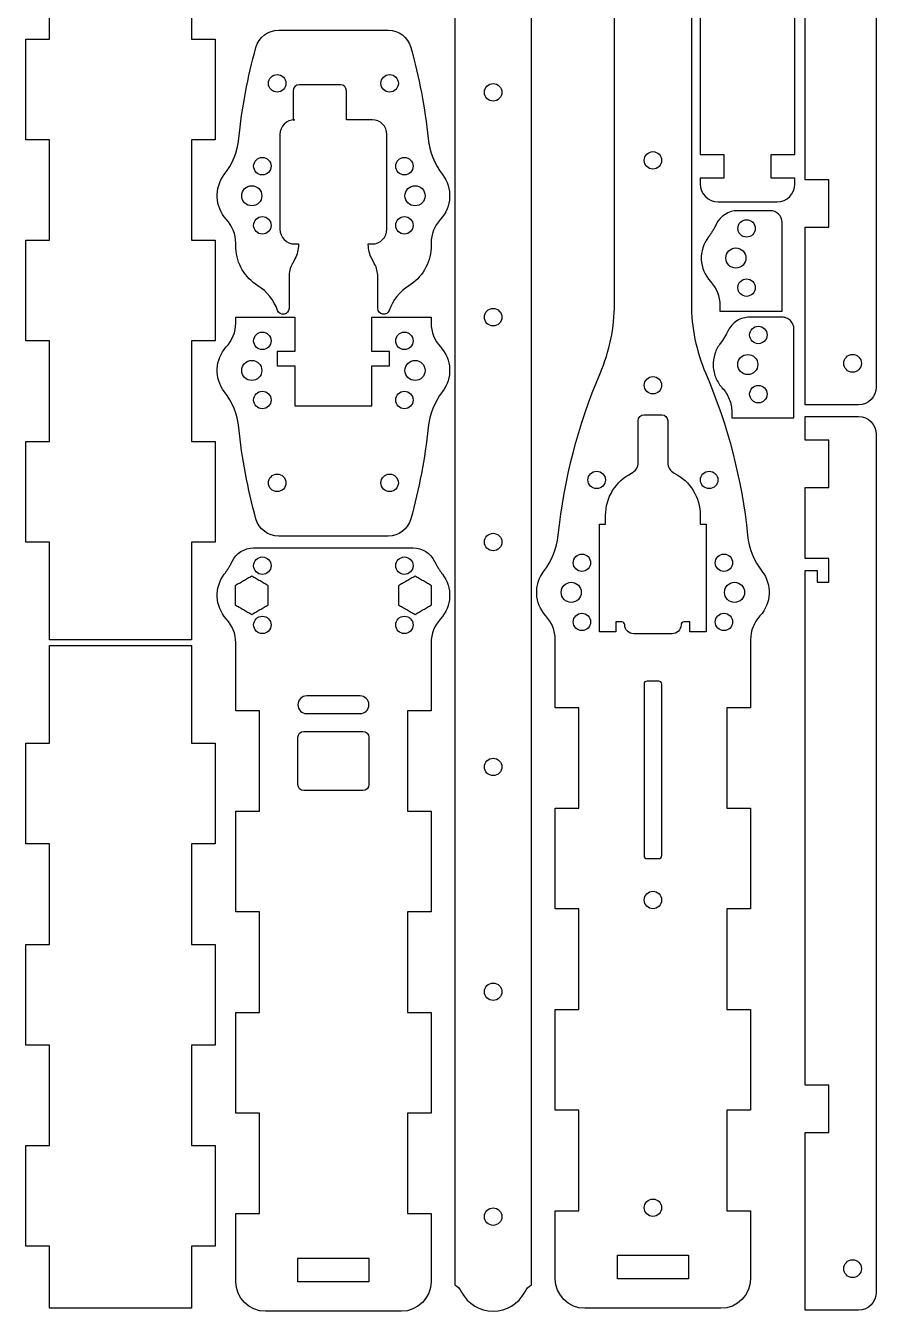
# Model space of a CAD drawing. Header units: millimetres. Extents: x 0 to 150, y -401 to 0.
# Drawn here: x 5.5 to 149.3, y -400.6 to -183.3 of the extents above; entities that cross this region are included whole.
import ezdxf

# ---------------------------------------------------------------- set-up
doc = ezdxf.new("R2010")
doc.units = ezdxf.units.MM
for name, color, linetype in [('path8850', 7, 'CONTINUOUS'), ('path8882', 7, 'CONTINUOUS'), ('path8886', 7, 'CONTINUOUS'), ('path8890', 7, 'CONTINUOUS'), ('path8894', 7, 'CONTINUOUS'), ('path8902', 7, 'CONTINUOUS'), ('path8914', 7, 'CONTINUOUS'), ('path8926', 7, 'CONTINUOUS'), ('path8930', 7, 'CONTINUOUS'), ('path8934', 7, 'CONTINUOUS'), ('path8938', 7, 'CONTINUOUS'), ('path8942', 7, 'CONTINUOUS'), ('path8946', 7, 'CONTINUOUS'), ('path8950', 7, 'CONTINUOUS'), ('path8954', 7, 'CONTINUOUS'), ('path8962', 7, 'CONTINUOUS'), ('path8970', 7, 'CONTINUOUS'), ('path8974', 7, 'CONTINUOUS'), ('path8982', 7, 'CONTINUOUS'), ('path8990', 7, 'CONTINUOUS'), ('path8994', 7, 'CONTINUOUS'), ('path9002', 7, 'CONTINUOUS'), ('path9006', 7, 'CONTINUOUS'), ('path9082', 7, 'CONTINUOUS'), ('path9086', 7, 'CONTINUOUS'), ('path9090', 7, 'CONTINUOUS'), ('path9094', 7, 'CONTINUOUS'), ('path9098', 7, 'CONTINUOUS'), ('path9102', 7, 'CONTINUOUS'), ('path9106', 7, 'CONTINUOUS'), ('path9110', 7, 'CONTINUOUS'), ('path9114', 7, 'CONTINUOUS'), ('path9150', 7, 'CONTINUOUS'), ('path9154', 7, 'CONTINUOUS'), ('path9158', 7, 'CONTINUOUS'), ('path9162', 7, 'CONTINUOUS'), ('path9166', 7, 'CONTINUOUS'), ('path9170', 7, 'CONTINUOUS'), ('path9174', 7, 'CONTINUOUS'), ('path9178', 7, 'CONTINUOUS'), ('path9210', 7, 'CONTINUOUS'), ('path9214', 7, 'CONTINUOUS'), ('path9218', 7, 'CONTINUOUS'), ('path9222', 7, 'CONTINUOUS'), ('path9226', 7, 'CONTINUOUS'), ('path9230', 7, 'CONTINUOUS'), ('path9234', 7, 'CONTINUOUS'), ('path9238', 7, 'CONTINUOUS'), ('path9242', 7, 'CONTINUOUS'), ('path9246', 7, 'CONTINUOUS'), ('path9250', 7, 'CONTINUOUS'), ('path9254', 7, 'CONTINUOUS'), ('path9262', 7, 'CONTINUOUS'), ('path9266', 7, 'CONTINUOUS'), ('path9270', 7, 'CONTINUOUS'), ('path9274', 7, 'CONTINUOUS'), ('path9278', 7, 'CONTINUOUS'), ('path9282', 7, 'CONTINUOUS'), ('path9286', 7, 'CONTINUOUS'), ('path9290', 7, 'CONTINUOUS'), ('path9294', 7, 'CONTINUOUS'), ('path9318', 7, 'CONTINUOUS'), ('path9322', 7, 'CONTINUOUS'), ('path9326', 7, 'CONTINUOUS'), ('path9330', 7, 'CONTINUOUS'), ('path9334', 7, 'CONTINUOUS')]:
    doc.layers.add(name, color=color, linetype=linetype)

msp = doc.modelspace()

# ---------------------------------------------------------------- linework, layer by layer
at = {"layer": 'path8850'}
for points, degree in [([(78.0141, -170.35), (78.0141, -396.075)], 1), ([(91.0141, -396.075), (91.0141, -170.35)], 1), ([(78.0141, -396.075), (78.5123, -396.363), (78.9172, -396.787), (79.1808, -397.299)], 3), ([(79.1808, -397.299), (80.2098, -399.295), (82.2679, -400.55), (84.5141, -400.55)], 3), ([(84.5141, -400.55), (86.7603, -400.55), (88.8184, -399.295), (89.8474, -397.299)], 3), ([(89.8474, -397.299), (90.111, -396.787), (90.5159, -396.363), (91.0141, -396.075)], 3)]:
    msp.add_open_spline(points, degree=degree, dxfattribs=at)
at = {"layer": 'path8882'}
for points in [[(83.0391, -308.55), (83.0391, -307.735), (83.6995, -307.075), (84.5141, -307.075)], [(84.5141, -307.075), (85.3287, -307.075), (85.9891, -307.735), (85.9891, -308.55)], [(84.5141, -310.025), (83.6995, -310.025), (83.0391, -309.365), (83.0391, -308.55)], [(85.9891, -308.55), (85.9891, -309.365), (85.3287, -310.025), (84.5141, -310.025)]]:
    msp.add_open_spline(points, degree=3, dxfattribs=at)
at = {"layer": 'path8886'}
for points in [[(83.0391, -194.55), (83.0391, -193.735), (83.6995, -193.075), (84.5141, -193.075)], [(84.5141, -193.075), (85.3287, -193.075), (85.9891, -193.735), (85.9891, -194.55)], [(84.5141, -196.025), (83.6995, -196.025), (83.0391, -195.365), (83.0391, -194.55)], [(85.9891, -194.55), (85.9891, -195.365), (85.3287, -196.025), (84.5141, -196.025)]]:
    msp.add_open_spline(points, degree=3, dxfattribs=at)
at = {"layer": 'path8890'}
for points in [[(83.0391, -232.55), (83.0391, -231.735), (83.6995, -231.075), (84.5141, -231.075)], [(84.5141, -231.075), (85.3287, -231.075), (85.9891, -231.735), (85.9891, -232.55)], [(84.5141, -234.025), (83.6995, -234.025), (83.0391, -233.365), (83.0391, -232.55)], [(85.9891, -232.55), (85.9891, -233.365), (85.3287, -234.025), (84.5141, -234.025)]]:
    msp.add_open_spline(points, degree=3, dxfattribs=at)
at = {"layer": 'path8894'}
for points in [[(83.0391, -270.55), (83.0391, -269.735), (83.6995, -269.075), (84.5141, -269.075)], [(84.5141, -269.075), (85.3287, -269.075), (85.9891, -269.735), (85.9891, -270.55)], [(84.5141, -272.025), (83.6995, -272.025), (83.0391, -271.365), (83.0391, -270.55)], [(85.9891, -270.55), (85.9891, -271.365), (85.3287, -272.025), (84.5141, -272.025)]]:
    msp.add_open_spline(points, degree=3, dxfattribs=at)
at = {"layer": 'path8902'}
for points in [[(83.0391, -384.55), (83.0391, -383.735), (83.6995, -383.075), (84.5141, -383.075)], [(84.5141, -386.025), (83.6995, -386.025), (83.0391, -385.365), (83.0391, -384.55)], [(84.5141, -383.075), (85.3287, -383.075), (85.9891, -383.735), (85.9891, -384.55)], [(85.9891, -384.55), (85.9891, -385.365), (85.3287, -386.025), (84.5141, -386.025)]]:
    msp.add_open_spline(points, degree=3, dxfattribs=at)
at = {"layer": 'path8914'}
for points in [[(83.0391, -346.55), (83.0391, -345.735), (83.6995, -345.075), (84.5141, -345.075)], [(84.5141, -345.075), (85.3287, -345.075), (85.9891, -345.735), (85.9891, -346.55)], [(84.5141, -348.025), (83.6995, -348.025), (83.0391, -347.365), (83.0391, -346.55)], [(85.9891, -346.55), (85.9891, -347.365), (85.3287, -348.025), (84.5141, -348.025)]]:
    msp.add_open_spline(points, degree=3, dxfattribs=at)
at = {"layer": 'path8926'}
for points, degree in [([(105.014, -230.25), (105.014, -34.49)], 1), ([(118.014, -34.49), (118.014, -230.25)], 1), ([(102.596, -242.05), (104.192, -238.321), (105.014, -234.307), (105.014, -230.25)], 3), ([(118.014, -230.25), (118.014, -234.307), (118.837, -238.321), (120.432, -242.05)], 3), ([(95.5117, -269.387), (96.4842, -259.97), (98.8725, -250.754), (102.596, -242.05)], 3), ([(120.432, -242.05), (124.156, -250.754), (126.544, -259.97), (127.517, -269.387)], 3), ([(93.0803, -275.479), (94.4408, -273.714), (95.2828, -271.604), (95.5117, -269.387)], 3), ([(127.517, -269.387), (127.745, -271.604), (128.587, -273.714), (129.948, -275.479)], 3), ([(93.4192, -283.022), (91.4817, -280.927), (91.3385, -277.74), (93.0803, -275.479)], 3), ([(129.948, -275.479), (131.69, -277.74), (131.547, -280.927), (129.609, -283.022)], 3), ([(95.0141, -287.05), (95.0027, -285.556), (94.434, -284.119), (93.4192, -283.022)], 3), ([(129.609, -283.022), (128.594, -284.119), (128.026, -285.556), (128.014, -287.05)], 3), ([(95.0141, -298.55), (95.0141, -287.05)], 1), ([(128.014, -287.05), (128.014, -298.55)], 1), ([(95.2141, -298.55), (95.0141, -298.55)], 1), ([(98.8141, -298.55), (95.2141, -298.55)], 1), ([(99.0141, -298.55), (98.8141, -298.55)], 1), ([(99.0141, -298.75), (99.0141, -298.55)], 1), ([(99.0141, -315.55), (99.0141, -298.75)], 1), ([(124.214, -298.55), (124.014, -298.55)], 1), ([(124.014, -298.55), (124.014, -298.75)], 1), ([(124.014, -298.75), (124.014, -315.55)], 1), ([(127.814, -298.55), (124.214, -298.55)], 1), ([(128.014, -298.55), (127.814, -298.55)], 1), ([(95.0141, -332.55), (95.0141, -315.55)], 1), ([(95.0141, -315.55), (95.2141, -315.55)], 1), ([(95.2141, -315.55), (98.8141, -315.55)], 1), ([(98.8141, -315.55), (99.0141, -315.55)], 1), ([(124.014, -315.55), (124.214, -315.55)], 1), ([(124.214, -315.55), (127.814, -315.55)], 1), ([(127.814, -315.55), (128.014, -315.55)], 1), ([(128.014, -315.55), (128.014, -332.55)], 1), ([(95.2141, -332.55), (95.0141, -332.55)], 1), ([(98.8141, -332.55), (95.2141, -332.55)], 1), ([(99.0141, -332.55), (98.8141, -332.55)], 1), ([(99.0141, -332.75), (99.0141, -332.55)], 1), ([(99.0141, -349.55), (99.0141, -332.75)], 1), ([(124.214, -332.55), (124.014, -332.55)], 1), ([(124.014, -332.55), (124.014, -332.75)], 1), ([(124.014, -332.75), (124.014, -349.55)], 1), ([(127.814, -332.55), (124.214, -332.55)], 1), ([(128.014, -332.55), (127.814, -332.55)], 1), ([(95.0141, -366.55), (95.0141, -349.55)], 1), ([(95.0141, -349.55), (95.2141, -349.55)], 1), ([(95.2141, -349.55), (98.8141, -349.55)], 1), ([(98.8141, -349.55), (99.0141, -349.55)], 1), ([(124.014, -349.55), (124.214, -349.55)], 1), ([(124.214, -349.55), (127.814, -349.55)], 1), ([(127.814, -349.55), (128.014, -349.55)], 1), ([(128.014, -349.55), (128.014, -366.55)], 1), ([(95.2141, -366.55), (95.0141, -366.55)], 1), ([(98.8141, -366.55), (95.2141, -366.55)], 1), ([(99.0141, -366.55), (98.8141, -366.55)], 1), ([(99.0141, -366.75), (99.0141, -366.55)], 1), ([(99.0141, -383.55), (99.0141, -366.75)], 1), ([(124.214, -366.55), (124.014, -366.55)], 1), ([(124.014, -366.55), (124.014, -366.75)], 1), ([(124.014, -366.75), (124.014, -383.55)], 1), ([(127.814, -366.55), (124.214, -366.55)], 1), ([(128.014, -366.55), (127.814, -366.55)], 1), ([(95.0141, -395.05), (95.0141, -383.55)], 1), ([(95.0141, -383.55), (95.2141, -383.55)], 1), ([(95.2141, -383.55), (98.8141, -383.55)], 1), ([(98.8141, -383.55), (99.0141, -383.55)], 1), ([(124.014, -383.55), (124.214, -383.55)], 1), ([(124.214, -383.55), (127.814, -383.55)], 1), ([(127.814, -383.55), (128.014, -383.55)], 1), ([(128.014, -383.55), (128.014, -395.05)], 1), ([(100.014, -400.05), (97.2527, -400.05), (95.0141, -397.811), (95.0141, -395.05)], 3), ([(128.014, -395.05), (128.014, -397.811), (125.776, -400.05), (123.014, -400.05)], 3), ([(123.014, -400.05), (100.014, -400.05)], 1)]:
    msp.add_open_spline(points, degree=degree, dxfattribs=at)
at = {"layer": 'path8930'}
for points, degree in [([(109.014, -250.05), (109.014, -249.498), (109.462, -249.05), (110.014, -249.05)], 3), ([(110.014, -249.05), (113.014, -249.05)], 1), ([(113.014, -249.05), (113.566, -249.05), (114.014, -249.498), (114.014, -250.05)], 3), ([(109.014, -257.12), (109.014, -250.05)], 1), ([(114.014, -250.05), (114.014, -257.12)], 1), ([(107.914, -258.906), (108.589, -258.566), (109.014, -257.875), (109.014, -257.12)], 3), ([(114.014, -257.12), (114.014, -257.875), (114.44, -258.566), (115.114, -258.906)], 3), ([(103.514, -266.05), (103.514, -263.029), (105.216, -260.265), (107.914, -258.906)], 3), ([(115.114, -258.906), (117.812, -260.265), (119.514, -263.029), (119.514, -266.05)], 3), ([(103.514, -267.55), (103.514, -266.05)], 1), ([(119.514, -266.05), (119.514, -267.55)], 1), ([(102.514, -285.75), (102.514, -267.55)], 1), ([(102.514, -267.55), (103.514, -267.55)], 1), ([(119.514, -267.55), (120.514, -267.55)], 1), ([(120.514, -267.55), (120.514, -285.75)], 1), ([(105.264, -284.05), (105.264, -285.75)], 1), ([(106.264, -284.05), (105.264, -284.05)], 1), ([(106.764, -284.55), (106.764, -284.274), (106.54, -284.05), (106.264, -284.05)], 3), ([(108.264, -286.05), (107.436, -286.05), (106.764, -285.378), (106.764, -284.55)], 3), ([(116.264, -284.55), (116.264, -285.378), (115.593, -286.05), (114.764, -286.05)], 3), ([(116.764, -284.05), (116.488, -284.05), (116.264, -284.274), (116.264, -284.55)], 3), ([(117.764, -284.05), (116.764, -284.05)], 1), ([(117.764, -285.75), (117.764, -284.05)], 1), ([(105.264, -285.75), (102.514, -285.75)], 1), ([(114.764, -286.05), (108.264, -286.05)], 1), ([(120.514, -285.75), (117.764, -285.75)], 1)]:
    msp.add_open_spline(points, degree=degree, dxfattribs=at)
at = {"layer": 'path8934'}
for points, degree in [([(110.514, -294.05), (110.238, -294.05), (110.014, -294.274), (110.014, -294.55)], 3), ([(110.014, -294.55), (110.014, -323.55)], 1), ([(112.514, -294.05), (110.514, -294.05)], 1), ([(113.014, -294.55), (113.014, -294.274), (112.79, -294.05), (112.514, -294.05)], 3), ([(113.014, -323.55), (113.014, -294.55)], 1), ([(110.014, -323.55), (110.014, -323.826), (110.238, -324.05), (110.514, -324.05)], 3), ([(112.514, -324.05), (112.79, -324.05), (113.014, -323.826), (113.014, -323.55)], 3), ([(110.514, -324.05), (112.514, -324.05)], 1)]:
    msp.add_open_spline(points, degree=degree, dxfattribs=at)
at = {"layer": 'path8938'}
for points in [[(105.514, -395.05), (105.514, -391.05)], [(105.514, -391.05), (117.514, -391.05)], [(117.514, -391.05), (117.514, -395.05)], [(117.514, -395.05), (105.514, -395.05)]]:
    msp.add_open_spline(points, degree=1, dxfattribs=at)
at = {"layer": 'path8942'}
for points in [[(123.614, -279.05), (123.614, -278.111), (124.375, -277.35), (125.314, -277.35)], [(125.314, -277.35), (126.253, -277.35), (127.014, -278.111), (127.014, -279.05)], [(125.314, -280.75), (124.375, -280.75), (123.614, -279.989), (123.614, -279.05)], [(127.014, -279.05), (127.014, -279.989), (126.253, -280.75), (125.314, -280.75)]]:
    msp.add_open_spline(points, degree=3, dxfattribs=at)
at = {"layer": 'path8946'}
for points in [[(96.0141, -279.05), (96.0141, -278.111), (96.7752, -277.35), (97.7141, -277.35)], [(97.7141, -277.35), (98.653, -277.35), (99.4141, -278.111), (99.4141, -279.05)], [(97.7141, -280.75), (96.7752, -280.75), (96.0141, -279.989), (96.0141, -279.05)], [(99.4141, -279.05), (99.4141, -279.989), (98.653, -280.75), (97.7141, -280.75)]]:
    msp.add_open_spline(points, degree=3, dxfattribs=at)
at = {"layer": 'path8950'}
for points in [[(98.0391, -274.05), (98.0391, -273.235), (98.6995, -272.575), (99.5141, -272.575)], [(99.5141, -272.575), (100.329, -272.575), (100.989, -273.235), (100.989, -274.05)], [(99.5141, -275.525), (98.6995, -275.525), (98.0391, -274.865), (98.0391, -274.05)], [(100.989, -274.05), (100.989, -274.865), (100.329, -275.525), (99.5141, -275.525)]]:
    msp.add_open_spline(points, degree=3, dxfattribs=at)
at = {"layer": 'path8954'}
for points in [[(122.039, -274.05), (122.039, -273.235), (122.7, -272.575), (123.514, -272.575)], [(123.514, -272.575), (124.329, -272.575), (124.989, -273.235), (124.989, -274.05)], [(123.514, -275.525), (122.7, -275.525), (122.039, -274.865), (122.039, -274.05)], [(124.989, -274.05), (124.989, -274.865), (124.329, -275.525), (123.514, -275.525)]]:
    msp.add_open_spline(points, degree=3, dxfattribs=at)
at = {"layer": 'path8962'}
for points in [[(110.039, -383.05), (110.039, -382.235), (110.699, -381.575), (111.514, -381.575)], [(111.514, -381.575), (112.329, -381.575), (112.989, -382.235), (112.989, -383.05)], [(111.514, -384.525), (110.699, -384.525), (110.039, -383.865), (110.039, -383.05)], [(112.989, -383.05), (112.989, -383.865), (112.329, -384.525), (111.514, -384.525)]]:
    msp.add_open_spline(points, degree=3, dxfattribs=at)
at = {"layer": 'path8970'}
for points in [[(122.039, -284.05), (122.039, -283.235), (122.7, -282.575), (123.514, -282.575)], [(123.514, -285.525), (122.7, -285.525), (122.039, -284.865), (122.039, -284.05)], [(123.514, -282.575), (124.329, -282.575), (124.989, -283.235), (124.989, -284.05)], [(124.989, -284.05), (124.989, -284.865), (124.329, -285.525), (123.514, -285.525)]]:
    msp.add_open_spline(points, degree=3, dxfattribs=at)
at = {"layer": 'path8974'}
for points in [[(110.039, -206.05), (110.039, -205.235), (110.699, -204.575), (111.514, -204.575)], [(111.514, -207.525), (110.699, -207.525), (110.039, -206.865), (110.039, -206.05)], [(111.514, -204.575), (112.329, -204.575), (112.989, -205.235), (112.989, -206.05)], [(112.989, -206.05), (112.989, -206.865), (112.329, -207.525), (111.514, -207.525)]]:
    msp.add_open_spline(points, degree=3, dxfattribs=at)
at = {"layer": 'path8982'}
for points in [[(110.039, -244.05), (110.039, -243.235), (110.699, -242.575), (111.514, -242.575)], [(111.514, -242.575), (112.329, -242.575), (112.989, -243.235), (112.989, -244.05)], [(111.514, -245.525), (110.699, -245.525), (110.039, -244.865), (110.039, -244.05)], [(112.989, -244.05), (112.989, -244.865), (112.329, -245.525), (111.514, -245.525)]]:
    msp.add_open_spline(points, degree=3, dxfattribs=at)
at = {"layer": 'path8990'}
for points in [[(110.039, -331.05), (110.039, -330.235), (110.699, -329.575), (111.514, -329.575)], [(111.514, -329.575), (112.329, -329.575), (112.989, -330.235), (112.989, -331.05)], [(111.514, -332.525), (110.699, -332.525), (110.039, -331.865), (110.039, -331.05)], [(112.989, -331.05), (112.989, -331.865), (112.329, -332.525), (111.514, -332.525)]]:
    msp.add_open_spline(points, degree=3, dxfattribs=at)
at = {"layer": 'path8994'}
for points in [[(119.539, -260.05), (119.539, -259.235), (120.199, -258.575), (121.014, -258.575)], [(121.014, -261.525), (120.199, -261.525), (119.539, -260.865), (119.539, -260.05)], [(121.014, -258.575), (121.829, -258.575), (122.489, -259.235), (122.489, -260.05)], [(122.489, -260.05), (122.489, -260.865), (121.829, -261.525), (121.014, -261.525)]]:
    msp.add_open_spline(points, degree=3, dxfattribs=at)
at = {"layer": 'path9002'}
for points in [[(98.0391, -284.05), (98.0391, -283.235), (98.6995, -282.575), (99.5141, -282.575)], [(99.5141, -285.525), (98.6995, -285.525), (98.0391, -284.865), (98.0391, -284.05)], [(99.5141, -282.575), (100.329, -282.575), (100.989, -283.235), (100.989, -284.05)], [(100.989, -284.05), (100.989, -284.865), (100.329, -285.525), (99.5141, -285.525)]]:
    msp.add_open_spline(points, degree=3, dxfattribs=at)
at = {"layer": 'path9006'}
for points in [[(100.539, -260.05), (100.539, -259.235), (101.2, -258.575), (102.014, -258.575)], [(102.014, -261.525), (101.2, -261.525), (100.539, -260.865), (100.539, -260.05)], [(102.014, -258.575), (102.829, -258.575), (103.489, -259.235), (103.489, -260.05)], [(103.489, -260.05), (103.489, -260.865), (102.829, -261.525), (102.014, -261.525)]]:
    msp.add_open_spline(points, degree=3, dxfattribs=at)
at = {"layer": 'path9082'}
for points, degree in [([(39.4192, -237.578), (40.434, -236.481), (41.0027, -235.044), (41.0141, -233.55)], 3), ([(41.0141, -233.55), (41.0141, -232.55)], 1), ([(41.0141, -232.55), (51.0141, -232.55)], 1), ([(51.0141, -232.55), (51.0141, -238.35)], 1), ([(64.0141, -238.35), (64.0141, -232.55)], 1), ([(64.0141, -232.55), (74.0141, -232.55)], 1), ([(74.0141, -232.55), (74.0141, -233.55)], 1), ([(74.0141, -233.55), (74.0255, -235.044), (74.5942, -236.481), (75.609, -237.578)], 3), ([(39.0803, -245.121), (37.3385, -242.86), (37.4817, -239.673), (39.4192, -237.578)], 3), ([(51.0141, -238.35), (48.0141, -238.35)], 1), ([(48.0141, -238.35), (48.0141, -240.75)], 1), ([(67.0141, -238.35), (64.0141, -238.35)], 1), ([(67.0141, -240.75), (67.0141, -238.35)], 1), ([(75.609, -237.578), (77.5465, -239.673), (77.6897, -242.86), (75.9479, -245.121)], 3), ([(48.0141, -240.75), (51.0141, -240.75)], 1), ([(51.0141, -240.75), (51.0141, -247.55)], 1), ([(64.0141, -247.55), (64.0141, -240.75)], 1), ([(64.0141, -240.75), (67.0141, -240.75)], 1), ([(41.5117, -251.213), (41.2828, -248.996), (40.4408, -246.886), (39.0803, -245.121)], 3), ([(75.9479, -245.121), (74.5874, -246.886), (73.7454, -248.996), (73.5165, -251.213)], 3), ([(51.0141, -247.55), (64.0141, -247.55)], 1), ([(44.4151, -266.616), (43.0205, -261.571), (42.0493, -256.419), (41.5117, -251.213)], 3), ([(73.5165, -251.213), (72.9789, -256.419), (72.0077, -261.571), (70.6131, -266.616)], 3), ([(48.2705, -269.55), (46.4718, -269.55), (44.8943, -268.35), (44.4151, -266.616)], 3), ([(70.6131, -266.616), (70.1339, -268.35), (68.5564, -269.55), (66.7577, -269.55)], 3), ([(66.7577, -269.55), (48.2705, -269.55)], 1)]:
    msp.add_open_spline(points, degree=degree, dxfattribs=at)
at = {"layer": 'path9086'}
for points in [[(42.0141, -241.55), (42.0141, -240.611), (42.7752, -239.85), (43.7141, -239.85)], [(43.7141, -239.85), (44.653, -239.85), (45.4141, -240.611), (45.4141, -241.55)], [(43.7141, -243.25), (42.7752, -243.25), (42.0141, -242.489), (42.0141, -241.55)], [(45.4141, -241.55), (45.4141, -242.489), (44.653, -243.25), (43.7141, -243.25)]]:
    msp.add_open_spline(points, degree=3, dxfattribs=at)
at = {"layer": 'path9090'}
for points in [[(69.6141, -241.55), (69.6141, -240.611), (70.3752, -239.85), (71.3141, -239.85)], [(71.3141, -239.85), (72.253, -239.85), (73.0141, -240.611), (73.0141, -241.55)], [(71.3141, -243.25), (70.3752, -243.25), (69.6141, -242.489), (69.6141, -241.55)], [(73.0141, -241.55), (73.0141, -242.489), (72.253, -243.25), (71.3141, -243.25)]]:
    msp.add_open_spline(points, degree=3, dxfattribs=at)
at = {"layer": 'path9094'}
for points in [[(44.0391, -246.55), (44.0391, -245.735), (44.6995, -245.075), (45.5141, -245.075)], [(45.5141, -245.075), (46.3287, -245.075), (46.9891, -245.735), (46.9891, -246.55)], [(45.5141, -248.025), (44.6995, -248.025), (44.0391, -247.365), (44.0391, -246.55)], [(46.9891, -246.55), (46.9891, -247.365), (46.3287, -248.025), (45.5141, -248.025)]]:
    msp.add_open_spline(points, degree=3, dxfattribs=at)
at = {"layer": 'path9098'}
for points in [[(46.5391, -260.55), (46.5391, -259.735), (47.1995, -259.075), (48.0141, -259.075)], [(48.0141, -262.025), (47.1995, -262.025), (46.5391, -261.365), (46.5391, -260.55)], [(48.0141, -259.075), (48.8287, -259.075), (49.4891, -259.735), (49.4891, -260.55)], [(49.4891, -260.55), (49.4891, -261.365), (48.8287, -262.025), (48.0141, -262.025)]]:
    msp.add_open_spline(points, degree=3, dxfattribs=at)
at = {"layer": 'path9102'}
for points in [[(65.5391, -260.55), (65.5391, -259.735), (66.1995, -259.075), (67.0141, -259.075)], [(67.0141, -262.025), (66.1995, -262.025), (65.5391, -261.365), (65.5391, -260.55)], [(67.0141, -259.075), (67.8287, -259.075), (68.4891, -259.735), (68.4891, -260.55)], [(68.4891, -260.55), (68.4891, -261.365), (67.8287, -262.025), (67.0141, -262.025)]]:
    msp.add_open_spline(points, degree=3, dxfattribs=at)
at = {"layer": 'path9106'}
for points in [[(68.0391, -246.55), (68.0391, -245.735), (68.6995, -245.075), (69.5141, -245.075)], [(69.5141, -245.075), (70.3287, -245.075), (70.9891, -245.735), (70.9891, -246.55)], [(69.5141, -248.025), (68.6995, -248.025), (68.0391, -247.365), (68.0391, -246.55)], [(70.9891, -246.55), (70.9891, -247.365), (70.3287, -248.025), (69.5141, -248.025)]]:
    msp.add_open_spline(points, degree=3, dxfattribs=at)
at = {"layer": 'path9110'}
for points in [[(68.0391, -236.55), (68.0391, -235.735), (68.6995, -235.075), (69.5141, -235.075)], [(69.5141, -238.025), (68.6995, -238.025), (68.0391, -237.365), (68.0391, -236.55)], [(69.5141, -235.075), (70.3287, -235.075), (70.9891, -235.735), (70.9891, -236.55)], [(70.9891, -236.55), (70.9891, -237.365), (70.3287, -238.025), (69.5141, -238.025)]]:
    msp.add_open_spline(points, degree=3, dxfattribs=at)
at = {"layer": 'path9114'}
for points in [[(44.0391, -236.55), (44.0391, -235.735), (44.6995, -235.075), (45.5141, -235.075)], [(45.5141, -238.025), (44.6995, -238.025), (44.0391, -237.365), (44.0391, -236.55)], [(45.5141, -235.075), (46.3287, -235.075), (46.9891, -235.735), (46.9891, -236.55)], [(46.9891, -236.55), (46.9891, -237.365), (46.3287, -238.025), (45.5141, -238.025)]]:
    msp.add_open_spline(points, degree=3, dxfattribs=at)
at = {"layer": 'path9150'}
for points, degree in [([(125.838, -214.55), (124.297, -214.55), (122.893, -215.435), (122.229, -216.826)], 3), ([(131.339, -214.55), (125.838, -214.55)], 1), ([(133.339, -216.55), (133.339, -215.445), (132.444, -214.55), (131.339, -214.55)], 3), ([(122.229, -216.826), (121.681, -217.973), (120.905, -218.979)], 2), ([(133.339, -231.55), (133.339, -216.55)], 1), ([(120.905, -218.979), (119.163, -221.24), (119.307, -224.427), (121.244, -226.522)], 3), ([(121.244, -226.522), (122.259, -227.619), (122.828, -229.056), (122.839, -230.55)], 3), ([(122.839, -230.55), (122.839, -231.55)], 1), ([(122.839, -231.55), (133.339, -231.55)], 1)]:
    msp.add_open_spline(points, degree=degree, dxfattribs=at)
at = {"layer": 'path9154'}
for points in [[(123.839, -222.55), (123.839, -221.611), (124.6, -220.85), (125.539, -220.85)], [(125.539, -220.85), (126.478, -220.85), (127.239, -221.611), (127.239, -222.55)], [(125.539, -224.25), (124.6, -224.25), (123.839, -223.489), (123.839, -222.55)], [(127.239, -222.55), (127.239, -223.489), (126.478, -224.25), (125.539, -224.25)]]:
    msp.add_open_spline(points, degree=3, dxfattribs=at)
at = {"layer": 'path9158'}
for points in [[(125.864, -217.55), (125.864, -216.735), (126.524, -216.075), (127.339, -216.075)], [(127.339, -216.075), (128.154, -216.075), (128.814, -216.735), (128.814, -217.55)], [(127.339, -219.025), (126.524, -219.025), (125.864, -218.365), (125.864, -217.55)], [(128.814, -217.55), (128.814, -218.365), (128.154, -219.025), (127.339, -219.025)]]:
    msp.add_open_spline(points, degree=3, dxfattribs=at)
at = {"layer": 'path9162'}
for points in [[(125.864, -227.55), (125.864, -226.735), (126.524, -226.075), (127.339, -226.075)], [(127.339, -229.025), (126.524, -229.025), (125.864, -228.365), (125.864, -227.55)], [(127.339, -226.075), (128.154, -226.075), (128.814, -226.735), (128.814, -227.55)], [(128.814, -227.55), (128.814, -228.365), (128.154, -229.025), (127.339, -229.025)]]:
    msp.add_open_spline(points, degree=3, dxfattribs=at)
at = {"layer": 'path9166'}
for points, degree in [([(125.704, -233.167), (125.049, -233.576), (124.532, -234.184), (124.229, -234.826)], 3), ([(127.838, -232.55), (127.128, -232.546), (126.356, -232.752), (125.704, -233.167)], 3), ([(133.339, -232.55), (127.838, -232.55)], 1), ([(134.075, -232.69), (133.829, -232.593), (133.575, -232.55), (133.339, -232.55)], 3), ([(134.753, -233.136), (134.558, -232.94), (134.322, -232.787), (134.075, -232.69)], 3), ([(135.199, -233.814), (135.102, -233.568), (134.949, -233.331), (134.753, -233.136)], 3), ([(135.339, -234.55), (135.339, -234.315), (135.297, -234.06), (135.199, -233.814)], 3), ([(135.339, -249.55), (135.339, -234.55)], 1), ([(124.229, -234.826), (123.866, -235.586), (123.42, -236.312), (122.905, -236.979)], 3), ([(121.981, -238.727), (121.765, -239.382), (121.662, -240.1), (121.695, -240.813)], 3), ([(122.905, -236.979), (122.521, -237.477), (122.195, -238.07), (121.981, -238.727)], 3), ([(121.695, -240.813), (121.726, -241.526), (121.893, -242.231), (122.166, -242.864)], 3), ([(122.166, -242.864), (122.439, -243.499), (122.817, -244.061), (123.244, -244.522)], 3), ([(123.244, -244.522), (123.735, -245.051), (124.144, -245.692), (124.418, -246.387)], 3), ([(124.418, -246.387), (124.694, -247.082), (124.835, -247.828), (124.839, -248.55)], 3), ([(124.839, -248.55), (124.839, -249.55)], 1), ([(124.839, -249.55), (135.339, -249.55)], 1)]:
    msp.add_open_spline(points, degree=degree, dxfattribs=at)
at = {"layer": 'path9170'}
for points in [[(125.839, -240.55), (125.839, -239.611), (126.6, -238.85), (127.539, -238.85)], [(127.539, -238.85), (128.478, -238.85), (129.239, -239.611), (129.239, -240.55)], [(127.539, -242.25), (126.6, -242.25), (125.839, -241.489), (125.839, -240.55)], [(129.239, -240.55), (129.239, -241.489), (128.478, -242.25), (127.539, -242.25)]]:
    msp.add_open_spline(points, degree=3, dxfattribs=at)
at = {"layer": 'path9174'}
for points in [[(127.864, -235.55), (127.864, -234.735), (128.524, -234.075), (129.339, -234.075)], [(129.339, -234.075), (130.154, -234.075), (130.814, -234.735), (130.814, -235.55)], [(129.339, -237.025), (128.524, -237.025), (127.864, -236.365), (127.864, -235.55)], [(130.814, -235.55), (130.814, -236.365), (130.154, -237.025), (129.339, -237.025)]]:
    msp.add_open_spline(points, degree=3, dxfattribs=at)
at = {"layer": 'path9178'}
for points in [[(127.864, -245.55), (127.864, -244.735), (128.524, -244.075), (129.339, -244.075)], [(129.339, -244.075), (130.154, -244.075), (130.814, -244.735), (130.814, -245.55)], [(129.339, -247.025), (128.524, -247.025), (127.864, -246.365), (127.864, -245.55)], [(130.814, -245.55), (130.814, -246.365), (130.154, -247.025), (129.339, -247.025)]]:
    msp.add_open_spline(points, degree=3, dxfattribs=at)
at = {"layer": 'path9210'}
for points, degree in [([(40.4036, -273.826), (41.0678, -272.435), (42.4718, -271.55), (44.013, -271.55)], 3), ([(44.013, -271.55), (71.0152, -271.55)], 1), ([(71.0152, -271.55), (72.5564, -271.55), (73.9604, -272.435), (74.6246, -273.826)], 3), ([(39.0803, -275.979), (39.8557, -274.973), (40.4036, -273.826)], 2), ([(74.6246, -273.826), (75.1726, -274.973), (75.9479, -275.979)], 2), ([(39.4192, -283.522), (37.4817, -281.427), (37.3385, -278.24), (39.0803, -275.979)], 3), ([(75.9479, -275.979), (77.6897, -278.24), (77.5465, -281.427), (75.609, -283.522)], 3), ([(41.0141, -287.55), (41.0027, -286.056), (40.434, -284.619), (39.4192, -283.522)], 3), ([(75.609, -283.522), (74.5942, -284.619), (74.0255, -286.056), (74.0141, -287.55)], 3), ([(41.0141, -299.05), (41.0141, -287.55)], 1), ([(74.0141, -287.55), (74.0141, -299.05)], 1), ([(41.2141, -299.05), (41.0141, -299.05)], 1), ([(44.8141, -299.05), (41.2141, -299.05)], 1), ([(45.0141, -299.05), (44.8141, -299.05)], 1), ([(45.0141, -299.25), (45.0141, -299.05)], 1), ([(45.0141, -316.05), (45.0141, -299.25)], 1), ([(70.2141, -299.05), (70.0141, -299.05)], 1), ([(70.0141, -299.05), (70.0141, -299.25)], 1), ([(70.0141, -299.25), (70.0141, -316.05)], 1), ([(73.8141, -299.05), (70.2141, -299.05)], 1), ([(74.0141, -299.05), (73.8141, -299.05)], 1), ([(41.0141, -333.05), (41.0141, -316.05)], 1), ([(41.0141, -316.05), (41.2141, -316.05)], 1), ([(41.2141, -316.05), (44.8141, -316.05)], 1), ([(44.8141, -316.05), (45.0141, -316.05)], 1), ([(70.0141, -316.05), (70.2141, -316.05)], 1), ([(70.2141, -316.05), (73.8141, -316.05)], 1), ([(73.8141, -316.05), (74.0141, -316.05)], 1), ([(74.0141, -316.05), (74.0141, -333.05)], 1), ([(41.2141, -333.05), (41.0141, -333.05)], 1), ([(44.8141, -333.05), (41.2141, -333.05)], 1), ([(45.0141, -333.05), (44.8141, -333.05)], 1), ([(45.0141, -333.25), (45.0141, -333.05)], 1), ([(45.0141, -350.05), (45.0141, -333.25)], 1), ([(70.2141, -333.05), (70.0141, -333.05)], 1), ([(70.0141, -333.05), (70.0141, -333.25)], 1), ([(70.0141, -333.25), (70.0141, -350.05)], 1), ([(73.8141, -333.05), (70.2141, -333.05)], 1), ([(74.0141, -333.05), (73.8141, -333.05)], 1), ([(41.0141, -367.05), (41.0141, -350.05)], 1), ([(41.0141, -350.05), (41.2141, -350.05)], 1), ([(41.2141, -350.05), (44.8141, -350.05)], 1), ([(44.8141, -350.05), (45.0141, -350.05)], 1), ([(70.0141, -350.05), (70.2141, -350.05)], 1), ([(70.2141, -350.05), (73.8141, -350.05)], 1), ([(73.8141, -350.05), (74.0141, -350.05)], 1), ([(74.0141, -350.05), (74.0141, -367.05)], 1), ([(41.2141, -367.05), (41.0141, -367.05)], 1), ([(44.8141, -367.05), (41.2141, -367.05)], 1), ([(45.0141, -367.05), (44.8141, -367.05)], 1), ([(45.0141, -367.25), (45.0141, -367.05)], 1), ([(70.2141, -367.05), (70.0141, -367.05)], 1), ([(70.0141, -367.05), (70.0141, -367.25)], 1), ([(73.8141, -367.05), (70.2141, -367.05)], 1), ([(74.0141, -367.05), (73.8141, -367.05)], 1), ([(45.0141, -384.05), (45.0141, -367.25)], 1), ([(70.0141, -367.25), (70.0141, -384.05)], 1), ([(41.0141, -395.55), (41.0141, -384.05)], 1), ([(41.0141, -384.05), (41.2141, -384.05)], 1), ([(41.2141, -384.05), (44.8141, -384.05)], 1), ([(44.8141, -384.05), (45.0141, -384.05)], 1), ([(70.0141, -384.05), (70.2141, -384.05)], 1), ([(70.2141, -384.05), (73.8141, -384.05)], 1), ([(73.8141, -384.05), (74.0141, -384.05)], 1), ([(74.0141, -384.05), (74.0141, -395.55)], 1), ([(46.0141, -400.55), (43.2527, -400.55), (41.0141, -398.311), (41.0141, -395.55)], 3), ([(74.0141, -395.55), (74.0141, -398.311), (71.7755, -400.55), (69.0141, -400.55)], 3), ([(69.0141, -400.55), (46.0141, -400.55)], 1)]:
    msp.add_open_spline(points, degree=degree, dxfattribs=at)
at = {"layer": 'path9214'}
for points, degree in [([(51.5141, -303.55), (51.5141, -302.998), (51.9618, -302.55), (52.5141, -302.55)], 3), ([(51.5141, -311.55), (51.5141, -303.55)], 1), ([(52.5141, -302.55), (62.5141, -302.55)], 1), ([(62.5141, -302.55), (63.0664, -302.55), (63.5141, -302.998), (63.5141, -303.55)], 3), ([(63.5141, -303.55), (63.5141, -311.55)], 1), ([(52.5141, -312.55), (51.9618, -312.55), (51.5141, -312.102), (51.5141, -311.55)], 3), ([(62.5141, -312.55), (52.5141, -312.55)], 1), ([(63.5141, -311.55), (63.5141, -312.102), (63.0664, -312.55), (62.5141, -312.55)], 3)]:
    msp.add_open_spline(points, degree=degree, dxfattribs=at)
at = {"layer": 'path9218'}
for points in [[(51.5141, -395.55), (51.5141, -391.55)], [(51.5141, -391.55), (63.5141, -391.55)], [(63.5141, -391.55), (63.5141, -395.55)], [(63.5141, -395.55), (51.5141, -395.55)]]:
    msp.add_open_spline(points, degree=1, dxfattribs=at)
at = {"layer": 'path9222'}
for points, degree in [([(53.0141, -296.55), (52.1857, -296.55), (51.5141, -297.222), (51.5141, -298.05)], 3), ([(62.0141, -296.55), (53.0141, -296.55)], 1), ([(63.5141, -298.05), (63.5141, -297.222), (62.8425, -296.55), (62.0141, -296.55)], 3), ([(51.5141, -298.05), (51.5141, -298.878), (52.1857, -299.55), (53.0141, -299.55)], 3), ([(53.0141, -299.55), (62.0141, -299.55)], 1), ([(62.0141, -299.55), (62.8425, -299.55), (63.5141, -298.878), (63.5141, -298.05)], 3)]:
    msp.add_open_spline(points, degree=degree, dxfattribs=at)
at = {"layer": 'path9226'}
for points in [[(43.7141, -276.317), (40.9141, -277.933)], [(40.9141, -277.933), (40.9141, -281.167)], [(46.5141, -277.933), (43.7141, -276.317)], [(46.5141, -281.167), (46.5141, -277.933)], [(40.9141, -281.167), (43.7141, -282.783)], [(43.7141, -282.783), (46.5141, -281.167)]]:
    msp.add_open_spline(points, degree=1, dxfattribs=at)
at = {"layer": 'path9230'}
for points in [[(71.3141, -276.317), (68.5141, -277.933)], [(68.5141, -277.933), (68.5141, -281.167)], [(74.1141, -277.933), (71.3141, -276.317)], [(74.1141, -281.167), (74.1141, -277.933)], [(68.5141, -281.167), (71.3141, -282.783)], [(71.3141, -282.783), (74.1141, -281.167)]]:
    msp.add_open_spline(points, degree=1, dxfattribs=at)
at = {"layer": 'path9234'}
for points in [[(44.0391, -284.55), (44.0391, -283.735), (44.6995, -283.075), (45.5141, -283.075)], [(45.5141, -286.025), (44.6995, -286.025), (44.0391, -285.365), (44.0391, -284.55)], [(45.5141, -283.075), (46.3287, -283.075), (46.9891, -283.735), (46.9891, -284.55)], [(46.9891, -284.55), (46.9891, -285.365), (46.3287, -286.025), (45.5141, -286.025)]]:
    msp.add_open_spline(points, degree=3, dxfattribs=at)
at = {"layer": 'path9238'}
for points in [[(68.0391, -284.55), (68.0391, -283.735), (68.6995, -283.075), (69.5141, -283.075)], [(69.5141, -286.025), (68.6995, -286.025), (68.0391, -285.365), (68.0391, -284.55)], [(69.5141, -283.075), (70.3287, -283.075), (70.9891, -283.735), (70.9891, -284.55)], [(70.9891, -284.55), (70.9891, -285.365), (70.3287, -286.025), (69.5141, -286.025)]]:
    msp.add_open_spline(points, degree=3, dxfattribs=at)
at = {"layer": 'path9242'}
for points in [[(68.0391, -274.55), (68.0391, -273.735), (68.6995, -273.075), (69.5141, -273.075)], [(69.5141, -273.075), (70.3287, -273.075), (70.9891, -273.735), (70.9891, -274.55)], [(69.5141, -276.025), (68.6995, -276.025), (68.0391, -275.365), (68.0391, -274.55)], [(70.9891, -274.55), (70.9891, -275.365), (70.3287, -276.025), (69.5141, -276.025)]]:
    msp.add_open_spline(points, degree=3, dxfattribs=at)
at = {"layer": 'path9246'}
for points in [[(44.0391, -274.55), (44.0391, -273.735), (44.6995, -273.075), (45.5141, -273.075)], [(45.5141, -273.075), (46.3287, -273.075), (46.9891, -273.735), (46.9891, -274.55)], [(45.5141, -276.025), (44.6995, -276.025), (44.0391, -275.365), (44.0391, -274.55)], [(46.9891, -274.55), (46.9891, -275.365), (46.3287, -276.025), (45.5141, -276.025)]]:
    msp.add_open_spline(points, degree=3, dxfattribs=at)
at = {"layer": 'path9250'}
for points in [[(9.5141, -185.55), (9.5141, -175.05)], [(33.5141, -175.05), (33.5141, -185.55)], [(5.5141, -202.55), (5.5141, -185.55)], [(5.5141, -185.55), (9.5141, -185.55)], [(33.5141, -185.55), (37.5141, -185.55)], [(37.5141, -185.55), (37.5141, -202.55)], [(9.5141, -202.55), (5.5141, -202.55)], [(9.5141, -219.55), (9.5141, -202.55)], [(37.5141, -202.55), (33.5141, -202.55)], [(33.5141, -202.55), (33.5141, -219.55)], [(5.5141, -236.55), (5.5141, -219.55)], [(5.5141, -219.55), (9.5141, -219.55)], [(33.5141, -219.55), (37.5141, -219.55)], [(37.5141, -219.55), (37.5141, -236.55)], [(9.5141, -236.55), (5.5141, -236.55)], [(9.5141, -253.55), (9.5141, -236.55)], [(37.5141, -236.55), (33.5141, -236.55)], [(33.5141, -236.55), (33.5141, -253.55)], [(5.5141, -270.55), (5.5141, -253.55)], [(5.5141, -253.55), (9.5141, -253.55)], [(33.5141, -253.55), (37.5141, -253.55)], [(37.5141, -253.55), (37.5141, -270.55)], [(9.5141, -270.55), (5.5141, -270.55)], [(9.5141, -287.05), (9.5141, -270.55)], [(37.5141, -270.55), (33.5141, -270.55)], [(33.5141, -270.55), (33.5141, -287.05)], [(33.5141, -287.05), (9.5141, -287.05)]]:
    msp.add_open_spline(points, degree=1, dxfattribs=at)
at = {"layer": 'path9254'}
for points in [[(9.5141, -304.55), (9.5141, -288.05)], [(9.5141, -288.05), (33.5141, -288.05)], [(33.5141, -288.05), (33.5141, -304.55)], [(5.5141, -321.55), (5.5141, -304.55)], [(5.5141, -304.55), (9.5141, -304.55)], [(33.5141, -304.55), (37.5141, -304.55)], [(37.5141, -304.55), (37.5141, -321.55)], [(9.5141, -321.55), (5.5141, -321.55)], [(9.5141, -338.55), (9.5141, -321.55)], [(37.5141, -321.55), (33.5141, -321.55)], [(33.5141, -321.55), (33.5141, -338.55)], [(5.5141, -355.55), (5.5141, -338.55)], [(5.5141, -338.55), (9.5141, -338.55)], [(33.5141, -338.55), (37.5141, -338.55)], [(37.5141, -338.55), (37.5141, -355.55)], [(9.5141, -355.55), (5.5141, -355.55)], [(9.5141, -372.55), (9.5141, -355.55)], [(37.5141, -355.55), (33.5141, -355.55)], [(33.5141, -355.55), (33.5141, -372.55)], [(5.5141, -389.55), (5.5141, -372.55)], [(5.5141, -372.55), (9.5141, -372.55)], [(33.5141, -372.55), (37.5141, -372.55)], [(37.5141, -372.55), (37.5141, -389.55)], [(9.5141, -389.55), (5.5141, -389.55)], [(9.5141, -400.05), (9.5141, -389.55)], [(37.5141, -389.55), (33.5141, -389.55)], [(33.5141, -389.55), (33.5141, -400.05)], [(33.5141, -400.05), (9.5141, -400.05)]]:
    msp.add_open_spline(points, degree=1, dxfattribs=at)
at = {"layer": 'path9262'}
for points, degree in [([(44.4151, -186.963), (44.8943, -185.23), (46.4718, -184.029), (48.2705, -184.029)], 3), ([(48.2705, -184.029), (66.7577, -184.029)], 1), ([(66.7577, -184.029), (68.5564, -184.029), (70.1339, -185.23), (70.6131, -186.963)], 3), ([(41.5117, -202.366), (42.0493, -197.16), (43.0205, -192.008), (44.4151, -186.963)], 3), ([(70.6131, -186.963), (72.0077, -192.008), (72.9789, -197.16), (73.5165, -202.366)], 3), ([(51.7141, -193.278), (51.1618, -193.278), (50.7141, -193.726), (50.7141, -194.278)], 3), ([(58.7141, -193.278), (51.7141, -193.278)], 1), ([(59.7141, -194.278), (59.7141, -193.726), (59.2664, -193.278), (58.7141, -193.278)], 3), ([(50.7141, -194.278), (50.7141, -199.178)], 1), ([(59.7141, -199.178), (59.7141, -194.278)], 1), ([(50.9741, -199.178), (49.5934, -199.178), (48.4741, -200.297), (48.4741, -201.678)], 3), ([(50.7141, -199.178), (50.9741, -199.178)], 1), ([(63.5141, -199.178), (59.7141, -199.178)], 1), ([(64.0541, -199.178), (63.5141, -199.178)], 1), ([(66.5541, -201.678), (66.5541, -200.297), (65.4348, -199.178), (64.0541, -199.178)], 3), ([(48.4741, -201.678), (48.4741, -217.679)], 1), ([(66.5541, -217.679), (66.5541, -201.678)], 1), ([(39.0803, -208.458), (40.4408, -206.693), (41.2828, -204.583), (41.5117, -202.366)], 3), ([(73.5165, -202.366), (73.7454, -204.583), (74.5874, -206.693), (75.9479, -208.458)], 3), ([(39.4192, -216.001), (37.4817, -213.906), (37.3385, -210.719), (39.0803, -208.458)], 3), ([(75.9479, -208.458), (77.6897, -210.719), (77.5465, -213.906), (75.609, -216.001)], 3), ([(41.0141, -220.029), (41.0027, -218.535), (40.434, -217.098), (39.4192, -216.001)], 3), ([(75.609, -216.001), (74.5942, -217.098), (74.0255, -218.535), (74.0141, -220.029)], 3), ([(48.4741, -217.679), (48.4741, -219.06), (49.5934, -220.179), (50.9741, -220.179)], 3), ([(64.0541, -220.179), (65.4348, -220.179), (66.5541, -219.06), (66.5541, -217.679)], 3), ([(41.0141, -220.903), (41.0141, -220.029)], 1), ([(44.7581, -227.248), (42.5527, -225.867), (41.1562, -223.501), (41.0141, -220.903)], 3), ([(50.9741, -220.179), (51.6141, -220.179)], 1), ([(51.6141, -220.279), (51.6141, -221.116), (51.4081, -221.94), (51.0141, -222.679)], 3), ([(51.6141, -220.179), (51.6141, -220.279)], 1), ([(63.4141, -220.279), (63.4141, -220.179)], 1), ([(63.4141, -220.179), (64.0541, -220.179)], 1), ([(64.0141, -222.679), (63.6202, -221.94), (63.4141, -221.116), (63.4141, -220.279)], 3), ([(74.0141, -220.903), (73.872, -223.501), (72.4755, -225.867), (70.2701, -227.248)], 3), ([(74.0141, -220.029), (74.0141, -220.903)], 1), ([(50.5435, -223.561), (50.1959, -224.213), (50.0141, -224.94), (50.0141, -225.679)], 3), ([(51.0141, -222.679), (50.5435, -223.561)], 1), ([(64.4847, -223.561), (64.0141, -222.679)], 1), ([(65.0141, -225.679), (65.0141, -224.94), (64.8323, -224.213), (64.4847, -223.561)], 3), ([(50.0141, -225.679), (50.0141, -231.071)], 1), ([(65.0141, -231.071), (65.0141, -225.679)], 1), ([(48.0697, -231.4), (47.4708, -229.679), (46.3026, -228.214), (44.7581, -227.248)], 3), ([(70.2701, -227.248), (68.7256, -228.214), (67.5574, -229.679), (66.9586, -231.4)], 3), ([(49.1808, -232.057), (48.6996, -232.138), (48.2301, -231.861), (48.0697, -231.4)], 3), ([(50.0141, -231.071), (50.0141, -231.559), (49.6619, -231.976), (49.1808, -232.057)], 3), ([(65.8474, -232.057), (65.3663, -231.976), (65.0141, -231.559), (65.0141, -231.071)], 3), ([(66.9586, -231.4), (66.7982, -231.861), (66.3286, -232.138), (65.8474, -232.057)], 3)]:
    msp.add_open_spline(points, degree=degree, dxfattribs=at)
at = {"layer": 'path9266'}
for points in [[(69.6141, -212.029), (69.6141, -211.09), (70.3752, -210.329), (71.3141, -210.329)], [(71.3141, -210.329), (72.253, -210.329), (73.0141, -211.09), (73.0141, -212.029)], [(71.3141, -213.729), (70.3752, -213.729), (69.6141, -212.968), (69.6141, -212.029)], [(73.0141, -212.029), (73.0141, -212.968), (72.253, -213.729), (71.3141, -213.729)]]:
    msp.add_open_spline(points, degree=3, dxfattribs=at)
at = {"layer": 'path9270'}
for points in [[(42.0141, -212.029), (42.0141, -211.09), (42.7752, -210.329), (43.7141, -210.329)], [(43.7141, -210.329), (44.653, -210.329), (45.4141, -211.09), (45.4141, -212.029)], [(43.7141, -213.729), (42.7752, -213.729), (42.0141, -212.968), (42.0141, -212.029)], [(45.4141, -212.029), (45.4141, -212.968), (44.653, -213.729), (43.7141, -213.729)]]:
    msp.add_open_spline(points, degree=3, dxfattribs=at)
at = {"layer": 'path9274'}
for points in [[(46.5391, -193.029), (46.5391, -192.214), (47.1995, -191.554), (48.0141, -191.554)], [(48.0141, -194.504), (47.1995, -194.504), (46.5391, -193.844), (46.5391, -193.029)], [(48.0141, -191.554), (48.8287, -191.554), (49.4891, -192.214), (49.4891, -193.029)], [(49.4891, -193.029), (49.4891, -193.844), (48.8287, -194.504), (48.0141, -194.504)]]:
    msp.add_open_spline(points, degree=3, dxfattribs=at)
at = {"layer": 'path9278'}
for points in [[(44.0391, -217.029), (44.0391, -216.214), (44.6995, -215.554), (45.5141, -215.554)], [(45.5141, -218.504), (44.6995, -218.504), (44.0391, -217.844), (44.0391, -217.029)], [(45.5141, -215.554), (46.3287, -215.554), (46.9891, -216.214), (46.9891, -217.029)], [(46.9891, -217.029), (46.9891, -217.844), (46.3287, -218.504), (45.5141, -218.504)]]:
    msp.add_open_spline(points, degree=3, dxfattribs=at)
at = {"layer": 'path9282'}
for points in [[(68.0391, -217.029), (68.0391, -216.214), (68.6995, -215.554), (69.5141, -215.554)], [(69.5141, -218.504), (68.6995, -218.504), (68.0391, -217.844), (68.0391, -217.029)], [(69.5141, -215.554), (70.3287, -215.554), (70.9891, -216.214), (70.9891, -217.029)], [(70.9891, -217.029), (70.9891, -217.844), (70.3287, -218.504), (69.5141, -218.504)]]:
    msp.add_open_spline(points, degree=3, dxfattribs=at)
at = {"layer": 'path9286'}
for points in [[(68.0391, -207.029), (68.0391, -206.214), (68.6995, -205.554), (69.5141, -205.554)], [(69.5141, -205.554), (70.3287, -205.554), (70.9891, -206.214), (70.9891, -207.029)], [(69.5141, -208.504), (68.6995, -208.504), (68.0391, -207.844), (68.0391, -207.029)], [(70.9891, -207.029), (70.9891, -207.844), (70.3287, -208.504), (69.5141, -208.504)]]:
    msp.add_open_spline(points, degree=3, dxfattribs=at)
at = {"layer": 'path9290'}
for points in [[(44.0391, -207.029), (44.0391, -206.214), (44.6995, -205.554), (45.5141, -205.554)], [(45.5141, -205.554), (46.3287, -205.554), (46.9891, -206.214), (46.9891, -207.029)], [(45.5141, -208.504), (44.6995, -208.504), (44.0391, -207.844), (44.0391, -207.029)], [(46.9891, -207.029), (46.9891, -207.844), (46.3287, -208.504), (45.5141, -208.504)]]:
    msp.add_open_spline(points, degree=3, dxfattribs=at)
at = {"layer": 'path9294'}
for points in [[(65.5391, -193.029), (65.5391, -192.214), (66.1995, -191.554), (67.0141, -191.554)], [(67.0141, -194.504), (66.1995, -194.504), (65.5391, -193.844), (65.5391, -193.029)], [(67.0141, -191.554), (67.8287, -191.554), (68.4891, -192.214), (68.4891, -193.029)], [(68.4891, -193.029), (68.4891, -193.844), (67.8287, -194.504), (67.0141, -194.504)]]:
    msp.add_open_spline(points, degree=3, dxfattribs=at)
at = {"layer": 'path9318'}
for points, degree in [([(149.264, -99.349), (149.264, -244.349)], 1), ([(137.264, -209.349), (137.264, -122.349)], 1), ([(141.264, -209.349), (137.264, -209.349)], 1), ([(141.264, -217.349), (141.264, -209.349)], 1), ([(137.264, -247.349), (137.264, -217.349)], 1), ([(137.264, -217.349), (141.264, -217.349)], 1), ([(149.264, -244.349), (149.264, -246.006), (147.921, -247.349), (146.264, -247.349)], 3), ([(146.264, -247.349), (137.264, -247.349)], 1)]:
    msp.add_open_spline(points, degree=degree, dxfattribs=at)
at = {"layer": 'path9322'}
for points in [[(143.764, -240.349), (143.764, -239.521), (144.436, -238.849), (145.264, -238.849)], [(145.264, -238.849), (146.093, -238.849), (146.764, -239.521), (146.764, -240.349)], [(145.264, -241.849), (144.436, -241.849), (143.764, -241.178), (143.764, -240.349)], [(146.764, -240.349), (146.764, -241.178), (146.093, -241.849), (145.264, -241.849)]]:
    msp.add_open_spline(points, degree=3, dxfattribs=at)
at = {"layer": 'path9326'}
for points, degree in [([(137.264, -253.349), (137.264, -249.349)], 1), ([(137.264, -249.349), (146.264, -249.349)], 1), ([(146.264, -249.349), (147.921, -249.349), (149.264, -250.692), (149.264, -252.349)], 3), ([(141.264, -253.349), (137.264, -253.349)], 1), ([(141.264, -261.349), (141.264, -253.349)], 1), ([(149.264, -252.349), (149.264, -397.349)], 1), ([(137.264, -273.349), (137.264, -261.349)], 1), ([(137.264, -261.349), (141.264, -261.349)], 1), ([(141.264, -273.349), (137.264, -273.349)], 1), ([(141.264, -277.349), (141.264, -273.349)], 1), ([(137.264, -362.349), (137.264, -275.349)], 1), ([(137.264, -275.349), (139.264, -275.349)], 1), ([(139.264, -275.349), (139.264, -277.349)], 1), ([(139.264, -277.349), (141.264, -277.349)], 1), ([(141.264, -362.349), (137.264, -362.349)], 1), ([(141.264, -370.349), (141.264, -362.349)], 1), ([(137.264, -400.349), (137.264, -370.349)], 1), ([(137.264, -370.349), (141.264, -370.349)], 1), ([(149.264, -397.349), (149.264, -399.006), (147.921, -400.349), (146.264, -400.349)], 3), ([(146.264, -400.349), (137.264, -400.349)], 1)]:
    msp.add_open_spline(points, degree=degree, dxfattribs=at)
at = {"layer": 'path9330'}
for points in [[(143.764, -393.349), (143.764, -392.521), (144.436, -391.849), (145.264, -391.849)], [(145.264, -391.849), (146.093, -391.849), (146.764, -392.521), (146.764, -393.349)], [(145.264, -394.849), (144.436, -394.849), (143.764, -394.178), (143.764, -393.349)], [(146.764, -393.349), (146.764, -394.178), (146.093, -394.849), (145.264, -394.849)]]:
    msp.add_open_spline(points, degree=3, dxfattribs=at)
at = {"layer": 'path9334'}
for points, degree in [([(119.514, -169.05), (119.514, -205.05)], 1), ([(135.514, -205.05), (135.514, -169.05)], 1), ([(119.514, -205.05), (123.514, -205.05)], 1), ([(123.514, -205.05), (123.514, -209.05)], 1), ([(131.514, -209.05), (131.514, -205.05)], 1), ([(131.514, -205.05), (135.514, -205.05)], 1), ([(123.514, -209.05), (119.514, -209.05)], 1), ([(119.514, -209.05), (119.514, -210.05)], 1), ([(119.514, -210.05), (119.514, -211.707), (120.857, -213.05), (122.514, -213.05)], 3), ([(135.514, -209.05), (131.514, -209.05)], 1), ([(132.514, -213.05), (134.171, -213.05), (135.514, -211.707), (135.514, -210.05)], 3), ([(135.514, -210.05), (135.514, -209.05)], 1), ([(122.514, -213.05), (132.514, -213.05)], 1)]:
    msp.add_open_spline(points, degree=degree, dxfattribs=at)

doc.saveas('drawing.dxf')
